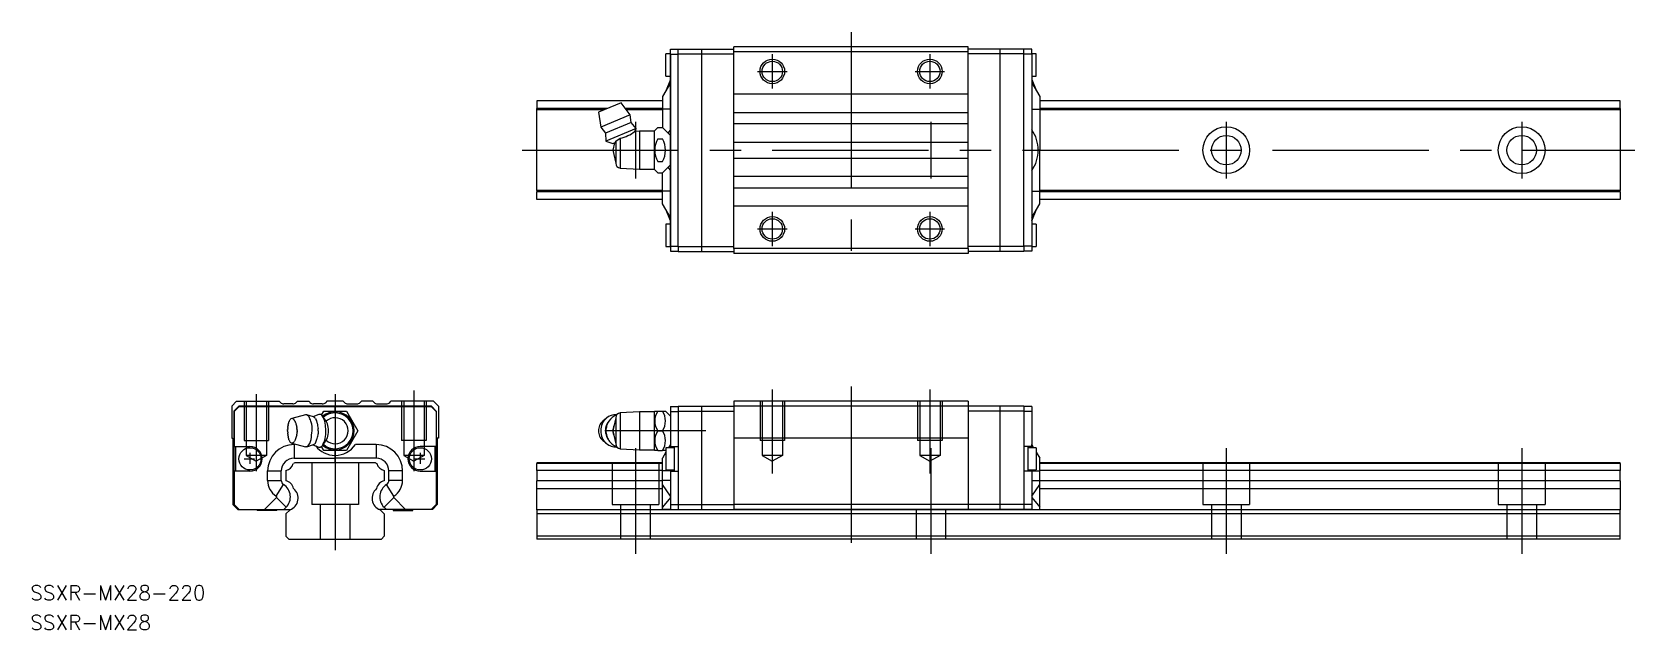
# Model space of a CAD drawing. Extents: x -62 to 264, y -18 to 103.
import ezdxf

# ---------------------------------------------------------------- set-up
doc = ezdxf.new("R2010")
doc.units = 0
doc.linetypes.add('CENTER', pattern=[50.8, 31.75, -6.35, 6.35, -6.35])
doc.linetypes.add('DASHED', pattern=[19.05, 12.7, -6.35])
doc.layers.get('0').update_dxf_attribs({"linetype": 'CONTINUOUS'})
doc.layers.add('CENTER', color=1, linetype='CENTER')
doc.styles.get("Standard").update_dxf_attribs({"font": 'txt.shx', "height": 3, "bigfont": 'bigfont.shx'})

msp = doc.modelspace()

# ---------------------------------------------------------------- linework, layer by layer
at = {"color": 7, "linetype": 'CONTINUOUS'}
for p, q in [((67.2, 94.05), (67.2, 98.55)), ((68.1, 98.55), (67.2, 98.55)), ((68.1, 99.5), (69.7, 99.5)), ((68.1, 99.5), (69.7, 99.5)), ((68.1, 98.5), (68.1, 99.5)), ((68.1, 98.5), (68.1, 99.5)), ((68.1, 98.5), (68.1, 79)), ((68.1, 79), (68.1, 98.5)), ((68.1, 98.5), (69.7, 98.5)), ((68.1, 98.5), (69.7, 98.5)), ((69.7, 99.55), (81, 99.55)), ((69.7, 98.55), (69.7, 99.55)), ((69.7, 59.45), (69.7, 98.55)), ((69.7, 98.55), (81, 98.55)), ((74.5, 58.45), (74.5, 99.55)), ((128.6, 100), (81, 100)), ((81, 99), (81, 100)), ((128.6, 99), (81, 99)), ((81, 59), (81, 99)), ((128.6, 99), (128.6, 100)), ((139.9, 99.55), (128.6, 99.55)), ((128.6, 59), (128.6, 99)), ((139.9, 98.55), (128.6, 98.55)), ((135.1, 58.45), (135.1, 99.55)), ((139.9, 98.55), (139.9, 99.55)), ((141.5, 99.5), (139.9, 99.5)), ((139.9, 59.45), (139.9, 98.55)), ((141.5, 98.5), (139.9, 98.5)), ((141.5, 98.5), (141.5, 99.5)), ((142.4, 98.55), (141.5, 98.55)), ((141.5, 98.5), (141.5, 59.5)), ((142.4, 94.05), (142.4, 98.55)), ((68.1, 92.7), (66.5, 89.93)), ((68.1, 92.7), (66.5, 89.93)), ((67.2, 94.05), (68.1, 94.05)), ((68.1, 93.33), (67.22, 91.17)), ((68.1, 93.33), (67.22, 91.17)), ((141.5, 94.05), (142.4, 94.05)), ((141.5, 93.33), (142.38, 91.17)), ((141.5, 92.7), (143.1, 89.93)), ((66.5, 89), (41, 89)), ((41, 89), (41, 87.48)), ((58.11, 88.64), (53.49, 86.73)), ((59.96, 86.16), (58.11, 88.64)), ((66.5, 89.93), (66.5, 87.33)), ((66.5, 89.93), (66.5, 87.33)), ((128.6, 90.35), (81, 90.35)), ((143.1, 89.93), (143.1, 87.33)), ((261, 89), (143.1, 89)), ((261, 87.48), (261, 89)), ((55.32, 87.48), (41, 87.48)), ((41, 87.2), (41, 87.48)), ((54.63, 87.2), (41, 87.2)), ((41, 70.8), (41, 87.2)), ((53.49, 86.73), (53.94, 83.67)), ((59.96, 86.16), (53.94, 83.67)), ((66.5, 87.48), (58.98, 87.48)), ((66.5, 87.2), (59.19, 87.2)), ((60.14, 84.61), (59.96, 86.16)), ((68.1, 87.33), (66.5, 87.33)), ((68.1, 87.33), (66.5, 87.33)), ((66.5, 87.33), (66.5, 83.6)), ((66.5, 87.33), (66.5, 83.6)), ((81, 86.65), (128.6, 86.65)), ((141.5, 87.33), (143.1, 87.33)), ((261, 87.48), (143.1, 87.48)), ((143.1, 87.33), (143.1, 79)), ((261, 87.2), (143.1, 87.2)), ((261, 87.48), (261, 87.2)), ((261, 87.2), (261, 70.8)), ((53.94, 83.67), (54.91, 82.44)), ((60.14, 84.61), (54.91, 82.44)), ((54.91, 82.44), (55.01, 80.86)), ((61.18, 83.42), (55.01, 80.86)), ((57, 80.81), (57.88, 81.45)), ((57.88, 81.45), (57.88, 75.36)), ((61.18, 83.42), (60.14, 84.61)), ((60.91, 82.82), (61.18, 83.42)), ((61.8, 82.87), (60.91, 82.82)), ((60.91, 82.82), (60.91, 82.82)), ((60.91, 82.82), (60.91, 82.82)), ((61.8, 82.87), (61.8, 75.12)), ((64.8, 82.87), (61.8, 82.87)), ((65.54, 83.62), (64.8, 82.87)), ((64.8, 82.87), (64.8, 75.12)), ((65.54, 83.62), (66.48, 83.62)), ((68.1, 82), (66.48, 83.62)), ((128.6, 84.35), (81, 84.35)), ((55.01, 80.86), (56.4, 80.36)), ((56.4, 80.36), (56.88, 80.55)), ((56.74, 80.5), (56.4, 79)), ((56.4, 79), (57, 76.35)), ((56.88, 80.55), (57, 80.81)), ((57, 80.81), (57, 76.35)), ((65.54, 81.31), (66.48, 81.31)), ((68.1, 79), (68.1, 59.5)), ((68.1, 79), (68.1, 59.5)), ((68.1, 59.5), (68.1, 79)), ((68.1, 79), (69.7, 79)), ((81, 80.65), (128.6, 80.65)), ((143.1, 79), (142.77, 79)), ((143.1, 70.67), (143.1, 79)), ((57.88, 75.36), (61.8, 75.12)), ((61.8, 75.12), (64.8, 75.12)), ((64.8, 75.12), (65.54, 74.38)), ((65.54, 76.69), (66.48, 76.69)), ((66.48, 74.38), (68.1, 76)), ((81, 77.35), (128.6, 77.35)), ((65.54, 74.38), (66.48, 74.38)), ((66.5, 70.67), (66.5, 74.4)), ((66.5, 70.67), (66.5, 74.4)), ((66.5, 70.67), (66.5, 74.4)), ((128.6, 73.65), (81, 73.65)), ((66.5, 70.8), (41, 70.8)), ((41, 70.8), (41, 70.52)), ((66.5, 70.52), (41, 70.52)), ((41, 69), (41, 70.52)), ((66.5, 69), (41, 69)), ((68.1, 70.67), (66.5, 70.67)), ((68.1, 70.67), (66.5, 70.67)), ((68.1, 70.67), (66.5, 70.67)), ((66.5, 68.07), (66.5, 70.67)), ((66.5, 68.07), (66.5, 70.67)), ((66.5, 68.07), (66.5, 70.67)), ((81, 71.35), (128.6, 71.35)), ((141.5, 70.67), (143.1, 70.67)), ((261, 70.8), (143.1, 70.8)), ((143.1, 68.07), (143.1, 70.67)), ((261, 70.52), (143.1, 70.52)), ((261, 69), (143.1, 69)), ((261, 70.52), (261, 70.8)), ((261, 70.52), (261, 69)), ((68.1, 65.3), (66.5, 68.07)), ((68.1, 65.3), (66.5, 68.07)), ((68.1, 65.3), (66.5, 68.07)), ((68.1, 64.67), (67.22, 66.83)), ((68.1, 64.67), (67.22, 66.83)), ((68.1, 64.67), (67.22, 66.83)), ((128.6, 67.65), (81, 67.65)), ((141.5, 65.3), (143.1, 68.07)), ((141.5, 64.67), (142.38, 66.83)), ((67.2, 63.95), (67.2, 59.45)), ((68.1, 63.95), (67.2, 63.95)), ((142.4, 63.95), (141.5, 63.95)), ((142.4, 63.95), (142.4, 59.45)), ((67.2, 59.45), (68.1, 59.45)), ((68.1, 59.5), (68.1, 58.5)), ((68.1, 59.5), (68.1, 58.5)), ((68.1, 59.5), (68.1, 58.5)), ((68.1, 59.5), (69.7, 59.5)), ((68.1, 59.5), (69.7, 59.5)), ((68.1, 59.5), (69.7, 59.5)), ((69.7, 59.45), (69.7, 58.45)), ((69.7, 59.45), (81, 59.45)), ((128.6, 59), (81, 59)), ((81, 59), (81, 58)), ((139.9, 59.45), (128.6, 59.45)), ((128.6, 59), (128.6, 58)), ((141.5, 59.5), (139.9, 59.5)), ((139.9, 59.45), (139.9, 58.45)), ((141.5, 59.5), (141.5, 58.5)), ((141.5, 59.45), (142.4, 59.45)), ((68.1, 58.5), (69.7, 58.5)), ((68.1, 58.5), (69.7, 58.5)), ((68.1, 58.5), (69.7, 58.5)), ((69.7, 58.45), (81, 58.45)), ((128.6, 58), (81, 58)), ((139.9, 58.45), (128.6, 58.45)), ((141.5, 58.5), (139.9, 58.5)), ((-20, 28), (-21, 27)), ((-21, 27), (-21, 20.5)), ((-19.55, 27), (-20.55, 26)), ((-19.5, 26.9), (-20.5, 25.9)), ((-19.5, 26.9), (-20.5, 25.9)), ((-20, 28), (-11.35, 28)), ((19.55, 27), (-19.55, 27)), ((0, 26.9), (-19.5, 26.9)), ((-19.5, 26.9), (0, 26.9)), ((-11.09, 27.74), (-11.35, 28)), ((-8.61, 27.45), (-10.39, 27.45)), ((-7.65, 28), (-7.91, 27.74)), ((-7.65, 28), (-5.35, 28)), ((-5.09, 27.74), (-5.35, 28)), ((-2.61, 27.45), (-4.39, 27.45)), ((-1.65, 28), (-1.91, 27.74)), ((1.65, 28), (-1.65, 28)), ((19.5, 26.9), (0, 26.9)), ((0, 26.9), (19.5, 26.9)), ((0, 26.9), (19.5, 26.9)), ((0, 26), (0, 26.9)), ((1.65, 28), (1.91, 27.74)), ((2.61, 27.45), (4.39, 27.45)), ((5.09, 27.74), (5.35, 28)), ((7.65, 28), (5.35, 28)), ((7.65, 28), (7.91, 27.74)), ((8.61, 27.45), (10.39, 27.45)), ((11.09, 27.74), (11.35, 28)), ((20, 28), (11.35, 28)), ((19.5, 26.9), (20.5, 25.9)), ((19.5, 26.9), (20.5, 25.9)), ((19.5, 26.9), (20.5, 25.9)), ((19.55, 27), (20.55, 26)), ((20, 28), (21, 27)), ((21, 27), (21, 20.5)), ((68.1, 26.9), (68.1, 25.9)), ((68.1, 26.9), (68.1, 25.9)), ((68.1, 26.9), (68.1, 25.9)), ((68.1, 26.9), (69.7, 26.9)), ((68.1, 26.9), (69.7, 26.9)), ((68.1, 26.9), (69.7, 26.9)), ((69.7, 27), (81, 27)), ((69.7, 27), (69.7, 26)), ((74.5, 6), (74.5, 27)), ((128.6, 28), (81, 28)), ((81, 28), (81, 27)), ((128.6, 27), (81, 27)), ((81, 27), (81, 20.5)), ((128.6, 28), (128.6, 27)), ((128.6, 27), (128.6, 20.5)), ((139.9, 27), (128.6, 27)), ((135.1, 6), (135.1, 27)), ((139.9, 27), (139.9, 26)), ((141.5, 26.9), (139.9, 26.9)), ((141.5, 26.9), (141.5, 25.9)), ((-20.55, 26), (-20.55, 7)), ((-20.5, 25.9), (-20.5, 18.8)), ((-20.5, 25.9), (-20.5, 18.8)), ((-6.04, 25.24), (-8.78, 24.49)), ((-4.4, 24.82), (-5.77, 25.24)), ((-3.32, 25.31), (-4.54, 24.86)), ((-2.77, 25.2), (-2.31, 26)), ((-2.14, 24.42), (-2.56, 24.98)), ((-2.31, 26), (2.31, 26)), ((-1.81, 23.93), (-2.14, 24.42)), ((-1.55, 23.43), (-1.81, 23.93)), ((2.31, 26), (4.62, 22)), ((20.5, 25.9), (20.5, 18.8)), ((20.5, 25.9), (20.5, 18.8)), ((20.5, 25.9), (20.5, 18.8)), ((20.55, 26), (20.55, 7)), ((55.11, 24.58), (54.39, 23.98)), ((57, 24.65), (56.4, 22)), ((57, 24.65), (57, 19.35)), ((61.8, 25.88), (57.88, 25.64)), ((57.88, 25.64), (57.88, 18.36)), ((61.8, 25.88), (61.8, 18.13)), ((64.8, 25.88), (61.8, 25.88)), ((64.92, 26), (64.8, 25.88)), ((64.8, 25.88), (64.8, 18.13)), ((64.92, 26), (65.54, 26)), ((65.54, 26), (66.48, 26)), ((66.48, 26), (67.1, 26)), ((68.1, 25), (67.1, 26)), ((68.1, 25.9), (68.1, 18.8)), ((68.1, 25.9), (68.1, 18.8)), ((68.1, 25.9), (68.1, 18.8)), ((68.1, 25.9), (69.7, 25.9)), ((68.1, 25.9), (69.7, 25.9)), ((68.1, 25.9), (69.7, 25.9)), ((69.7, 26), (69.7, 7)), ((69.7, 26), (81, 26)), ((139.9, 26), (128.6, 26)), ((139.9, 26), (139.9, 7)), ((141.5, 25.9), (139.9, 25.9)), ((141.5, 25.9), (141.5, 18.8)), ((-21, 20.5), (-20.75, 20.5)), ((-20.75, 20.5), (-20.75, 7)), ((-2.56, 19.02), (-2.14, 19.58)), ((-2.14, 19.58), (-1.81, 20.07)), ((-1.81, 20.07), (-1.55, 20.57)), ((4.62, 22), (2.31, 18)), ((20.75, 20.5), (20.75, 7)), ((21, 20.5), (20.75, 20.5)), ((56.4, 22), (57, 19.35)), ((65.54, 22), (66.48, 22)), ((128.6, 20.5), (81, 20.5)), ((81, 20.5), (81, 7)), ((128.6, 20.5), (128.6, 7)), ((-20.5, 18.8), (-17.3, 18.8)), ((-20.5, 18.8), (-17.3, 18.8)), ((-20.25, 18.8), (-20.25, 13.8)), ((-20.25, 18.8), (-20.25, 13.8)), ((-8.78, 19.51), (-6.04, 18.76)), ((-8.33, 19.2), (-8.33, 16.43)), ((-8.33, 19.2), (-8.33, 16.43)), ((-8.33, 16.43), (0, 16.43)), ((-8.33, 16.43), (0, 16.43)), ((-5.77, 18.76), (-4.4, 19.18)), ((-4.54, 19.14), (-3.32, 18.69)), ((-2.31, 18), (-2.77, 18.8)), ((2.31, 18), (-2.31, 18)), ((0, 17), (0, 18)), ((0, 16.43), (0, 17)), ((0, 16.43), (0, 17)), ((0, 16.43), (0, 17)), ((8.33, 16.43), (0, 16.43)), ((8.33, 16.43), (0, 16.43)), ((8.33, 16.43), (0, 16.43)), ((0, 15.5), (0, 16.43)), ((8.33, 19.2), (4.14, 19.2)), ((8.33, 19.2), (4.14, 19.2)), ((8.33, 19.2), (4.14, 19.2)), ((8.33, 19.2), (8.33, 16.43)), ((8.33, 19.2), (8.33, 16.43)), ((8.33, 19.2), (8.33, 16.43)), ((20.5, 18.8), (17.3, 18.8)), ((20.5, 18.8), (17.3, 18.8)), ((20.5, 18.8), (17.3, 18.8)), ((20.25, 18.8), (20.25, 13.8)), ((20.25, 18.8), (20.25, 13.8)), ((57.88, 18.36), (61.8, 18.13)), ((61.8, 18.13), (64.8, 18.13)), ((64.8, 18.13), (64.92, 18)), ((65.54, 18), (64.92, 18)), ((65.54, 18), (66.48, 18)), ((67.1, 18), (66.48, 18)), ((67.2, 17.64), (66.5, 16.43)), ((67.2, 17.64), (66.5, 16.43)), ((67.2, 17.64), (66.5, 16.43)), ((66.5, 13.83), (66.5, 16.43)), ((66.5, 13.83), (66.5, 16.43)), ((66.5, 13.83), (66.5, 16.43)), ((67.1, 18), (67.2, 18.1)), ((67.2, 18.55), (67.2, 14.05)), ((68.9, 18.55), (67.2, 18.55)), ((67.65, 18.55), (67.83, 18.73)), ((68.1, 19.2), (67.72, 18.55)), ((68.1, 19.2), (67.72, 18.55)), ((68.1, 19.2), (67.72, 18.55)), ((68.1, 18.55), (68.1, 18.8)), ((68.1, 18.55), (68.1, 18.8)), ((68.1, 18.55), (68.1, 18.8)), ((68.1, 18.8), (69.7, 18.8)), ((68.1, 18.8), (69.7, 18.8)), ((68.1, 18.8), (69.7, 18.8)), ((68.9, 18.8), (68.9, 13.8)), ((68.9, 18.8), (68.9, 13.8)), ((141.5, 18.8), (139.9, 18.8)), ((140.7, 18.8), (140.7, 13.8)), ((142.4, 18.55), (140.7, 18.55)), ((141.5, 19.2), (141.88, 18.55)), ((141.5, 18.55), (141.5, 18.8)), ((142.4, 18.55), (142.4, 14.05)), ((142.4, 17.64), (143.1, 16.43)), ((143.1, 13.83), (143.1, 16.43)), ((-20.5, 13.8), (-20.5, 7)), ((-20.5, 13.8), (-20.5, 7)), ((-17.3, 13.8), (-20.5, 13.8)), ((-17.3, 13.8), (-20.5, 13.8)), ((-13.7, 13.83), (-10.93, 13.83)), ((-13.7, 13.83), (-10.93, 13.83)), ((-13.7, 11.92), (-13.7, 13.83)), ((-13.7, 11.92), (-13.7, 13.83)), ((-10.93, 11.92), (-10.93, 13.83)), ((-10.93, 11.92), (-10.93, 13.83)), ((-10, 13.94), (-10, 11.86)), ((-8.2, 15.5), (-8.48, 15.34)), ((8.2, 15.5), (-8.2, 15.5)), ((8.2, 15.5), (8.48, 15.34)), ((10, 13.94), (10, 11.86)), ((13.7, 13.83), (10.93, 13.83)), ((13.7, 13.83), (10.93, 13.83)), ((13.7, 13.83), (10.93, 13.83)), ((10.93, 11.92), (10.93, 13.83)), ((10.93, 11.92), (10.93, 13.83)), ((10.93, 11.92), (10.93, 13.83)), ((13.7, 11.92), (13.7, 13.83)), ((13.7, 11.92), (13.7, 13.83)), ((13.7, 11.92), (13.7, 13.83)), ((17.3, 13.8), (20.5, 13.8)), ((17.3, 13.8), (20.5, 13.8)), ((17.3, 13.8), (20.5, 13.8)), ((20.5, 13.8), (20.5, 7)), ((20.5, 13.8), (20.5, 7)), ((20.5, 13.8), (20.5, 7)), ((66.5, 15.5), (41, 15.5)), ((41, 15.5), (41, 15.34)), ((66.5, 15.34), (41, 15.34)), ((41, 13.94), (41, 15.34)), ((66.5, 13.94), (41, 13.94)), ((41, 13.94), (41, 11.86)), ((68.1, 13.83), (66.5, 13.83)), ((68.1, 13.83), (66.5, 13.83)), ((68.1, 13.83), (66.5, 13.83)), ((66.5, 11.92), (66.5, 13.83)), ((66.5, 11.92), (66.5, 13.83)), ((66.5, 11.92), (66.5, 13.83)), ((67.2, 14.05), (68.9, 14.05)), ((68.1, 13.8), (68.1, 14.05)), ((68.1, 13.8), (68.1, 14.05)), ((68.1, 13.8), (68.1, 14.05)), ((68.1, 13.8), (68.1, 7)), ((68.1, 13.8), (68.1, 7)), ((68.1, 13.8), (68.1, 7)), ((68.1, 13.8), (69.7, 13.8)), ((68.1, 13.8), (69.7, 13.8)), ((68.1, 13.8), (69.7, 13.8)), ((141.5, 13.8), (139.9, 13.8)), ((140.7, 14.05), (142.4, 14.05)), ((141.5, 13.8), (141.5, 14.05)), ((141.5, 13.83), (143.1, 13.83)), ((141.5, 13.8), (141.5, 7)), ((261, 15.5), (143.1, 15.5)), ((261, 15.34), (143.1, 15.34)), ((261, 13.94), (143.1, 13.94)), ((143.1, 11.92), (143.1, 13.83)), ((261, 15.34), (261, 15.5)), ((261, 15.34), (261, 13.94)), ((261, 11.86), (261, 13.94)), ((-13.7, 11.92), (-10.93, 11.92)), ((-13.7, 11.92), (-10.93, 11.92)), ((-11.95, 8.73), (-10.46, 11.07)), ((-11.95, 8.73), (-10.46, 11.07)), ((11.95, 8.73), (10.46, 11.07)), ((11.95, 8.73), (10.46, 11.07)), ((11.95, 8.73), (10.46, 11.07)), ((13.7, 11.92), (10.93, 11.92)), ((13.7, 11.92), (10.93, 11.92)), ((13.7, 11.92), (10.93, 11.92)), ((66.5, 11.86), (41, 11.86)), ((41, 10.24), (41, 11.86)), ((41, 5.95), (41, 10.24)), ((66.5, 10.24), (41, 10.24)), ((68.1, 11.92), (66.5, 11.92)), ((68.1, 11.92), (66.5, 11.92)), ((68.1, 11.92), (66.5, 11.92)), ((66.5, 11.07), (66.5, 11.92)), ((66.5, 11.07), (66.5, 11.92)), ((66.5, 11.07), (66.5, 11.92)), ((68.1, 8.73), (66.5, 11.07)), ((68.1, 8.73), (66.5, 11.07)), ((68.1, 8.73), (66.5, 11.07)), ((66.5, 6.46), (66.5, 11.07)), ((66.5, 6.46), (66.5, 11.07)), ((66.5, 6.46), (66.5, 11.07)), ((141.5, 11.92), (143.1, 11.92)), ((141.5, 8.73), (143.1, 11.07)), ((143.1, 11.07), (143.1, 11.92)), ((261, 11.86), (143.1, 11.86)), ((143.1, 6.46), (143.1, 11.07)), ((261, 10.24), (143.1, 10.24)), ((261, 11.86), (261, 10.24)), ((261, 10.24), (261, 5.95)), ((-20.75, 7), (-19.75, 6)), ((-20.55, 7), (-19.55, 6)), ((-20.5, 7), (-19.5, 6)), ((-20.5, 7), (-19.5, 6)), ((-14.33, 6), (-11.91, 8.42)), ((-14.33, 6), (-11.91, 8.42)), ((-11.91, 8.42), (-9.95, 6.46)), ((-11.91, 8.42), (-9.95, 6.46)), ((11.91, 8.42), (9.95, 6.46)), ((11.91, 8.42), (9.95, 6.46)), ((11.91, 8.42), (9.95, 6.46)), ((14.33, 6), (11.91, 8.42)), ((14.33, 6), (11.91, 8.42)), ((14.33, 6), (11.91, 8.42)), ((20.5, 7), (19.5, 6)), ((20.5, 7), (19.5, 6)), ((20.5, 7), (19.5, 6)), ((20.55, 7), (19.55, 6)), ((20.75, 7), (19.75, 6)), ((68.1, 8.42), (66.5, 6.46)), ((68.1, 8.42), (66.5, 6.46)), ((68.1, 8.42), (66.5, 6.46)), ((68.1, 7), (68.1, 6)), ((68.1, 7), (68.1, 6)), ((68.1, 7), (68.1, 6)), ((68.1, 7), (69.7, 7)), ((68.1, 7), (69.7, 7)), ((68.1, 7), (69.7, 7)), ((69.7, 7), (69.7, 6)), ((69.7, 7), (81, 7)), ((128.6, 7), (81, 7)), ((81, 7), (81, 6)), ((128.6, 7), (128.6, 6)), ((139.9, 7), (128.6, 7)), ((139.9, 7), (139.9, 6)), ((141.5, 7), (139.9, 7)), ((141.5, 8.42), (143.1, 6.46)), ((141.5, 7), (141.5, 6)), ((-19.75, 6), (-19.55, 6)), ((-19.55, 6), (-19.5, 6)), ((-19.5, 6), (-14.33, 6)), ((-19.5, 6), (-14.33, 6)), ((-15.8, 6), (-15.8, 5.8)), ((-11.8, 5.8), (-15.8, 5.8)), ((-14.33, 6), (-10.42, 6)), ((-14.33, 6), (-10.42, 6)), ((-11.8, 5.8), (-11.8, 6)), ((-10.42, 6), (-9.95, 6.46)), ((-10.42, 6), (-9.95, 6.46)), ((-10.42, 6), (-9.02, 6)), ((-10.42, 6), (-9.02, 6)), ((-9.15, 5.95), (-10, 5.1)), ((-10, 5.1), (-10, 0.6)), ((10.42, 6), (9.02, 6)), ((10.42, 6), (9.02, 6)), ((10.42, 6), (9.02, 6)), ((9.15, 5.95), (10, 5.1)), ((10.42, 6), (9.95, 6.46)), ((10.42, 6), (9.95, 6.46)), ((10.42, 6), (9.95, 6.46)), ((10, 5.1), (10, 0.6)), ((14.33, 6), (10.42, 6)), ((14.33, 6), (10.42, 6)), ((14.33, 6), (10.42, 6)), ((11.8, 6), (11.8, 5.8)), ((11.8, 5.8), (15.8, 5.8)), ((19.5, 6), (14.33, 6)), ((19.5, 6), (14.33, 6)), ((19.5, 6), (14.33, 6)), ((15.8, 5.8), (15.8, 6)), ((19.55, 6), (19.5, 6)), ((19.75, 6), (19.55, 6)), ((86.8, 5.95), (41, 5.95)), ((41, 5.95), (41, 5.1)), ((261, 5.1), (41, 5.1)), ((41, 5.1), (41, 0.6)), ((66.5, 6), (66.5, 6.46)), ((66.5, 6), (66.5, 6.46)), ((66.5, 6), (66.5, 6.46)), ((68.1, 6), (66.5, 6)), ((68.1, 6), (66.5, 6)), ((68.1, 6), (66.5, 6)), ((68.1, 6), (69.7, 6)), ((68.1, 6), (69.7, 6)), ((68.1, 6), (69.7, 6)), ((69.7, 6), (81, 6)), ((128.6, 6), (81, 6)), ((106.8, 5.95), (86.8, 5.95)), ((126.8, 5.95), (106.8, 5.95)), ((261, 5.95), (126.8, 5.95)), ((139.9, 6), (128.6, 6)), ((141.5, 6), (139.9, 6)), ((141.5, 6), (143.1, 6)), ((143.1, 6), (143.1, 6.46)), ((261, 5.1), (261, 5.95)), ((261, 0.6), (261, 5.1)), ((-10, 0.6), (-9.4, 0)), ((-9.4, 0), (9.4, 0)), ((10, 0.6), (9.4, 0)), ((261, 0.6), (41, 0.6)), ((41, 0.6), (41, 0)), ((261, 0), (41, 0)), ((261, 0), (261, 0.6))]:
    msp.add_line(p, q, dxfattribs=at)
at = {"color": 3, "linetype": 'DASHED'}
for p, q in [((-18.5, 28), (-18.5, 20)), ((-18.07, 28), (-18.07, 17)), ((-13.93, 28), (-13.93, 17)), ((-13.5, 28), (-13.5, 20)), ((13.5, 28), (13.5, 20)), ((13.93, 28), (13.93, 17)), ((18.07, 28), (18.07, 17)), ((18.5, 28), (18.5, 20)), ((86.3, 28), (86.3, 20)), ((86.73, 28), (86.73, 17)), ((90.87, 28), (90.87, 17)), ((91.3, 28), (91.3, 20)), ((118.3, 28), (118.3, 20)), ((118.73, 28), (118.73, 17)), ((122.87, 28), (122.87, 17)), ((123.3, 28), (123.3, 20)), ((-18.5, 20), (-13.5, 20)), ((18.5, 20), (13.5, 20)), ((91.3, 20), (86.3, 20)), ((123.3, 20), (118.3, 20)), ((-13.93, 17), (-18.07, 17)), ((-18.07, 17), (-16, 15.81)), ((-13.93, 17), (-16, 15.81)), ((18.07, 17), (13.93, 17)), ((13.93, 17), (16, 15.81)), ((18.07, 17), (16, 15.81)), ((86.73, 17), (88.8, 15.81)), ((90.87, 17), (86.73, 17)), ((90.87, 17), (88.8, 15.81)), ((122.87, 17), (118.73, 17)), ((118.73, 17), (120.8, 15.81)), ((122.87, 17), (120.8, 15.81)), ((-4.75, 15.5), (-4.75, 7)), ((4.75, 15.5), (4.75, 7)), ((56.25, 15.5), (56.25, 7)), ((65.75, 15.5), (65.75, 7)), ((176.25, 15.5), (176.25, 7)), ((185.75, 15.5), (185.75, 7)), ((236.25, 15.5), (236.25, 7)), ((245.75, 15.5), (245.75, 7)), ((4.75, 7), (-4.75, 7)), ((-3, 7), (-3, 0)), ((3, 7), (3, 0)), ((56.25, 7), (65.75, 7)), ((58, 7), (58, 0)), ((64, 7), (64, 0)), ((176.25, 7), (185.75, 7)), ((178, 7), (178, 0)), ((184, 7), (184, 0)), ((236.25, 7), (245.75, 7)), ((238, 7), (238, 0)), ((244, 7), (244, 0)), ((118, 5.95), (118, 0)), ((124, 5.95), (124, 0))]:
    msp.add_line(p, q, dxfattribs=at)
at = {"linetype": 'CONTINUOUS'}
for p, q in [((-5.77, 25.24), (-6.04, 25.24)), ((-5.77, 18.76), (-6.04, 18.76))]:
    msp.add_line(p, q, dxfattribs=at)
at = {"color": 3, "linetype": 'CONTINUOUS'}
for centre in [(88.8, 95), (120.8, 95), (88.8, 63), (120.8, 63)]:
    msp.add_circle(centre, 2.5, dxfattribs=at)
at = {"color": 7, "linetype": 'CONTINUOUS'}
for centre, radius in [((88.8, 95), 2.07), ((120.8, 95), 2.07), ((181, 79), 4.75), ((181, 79), 3), ((241, 79), 4.75), ((241, 79), 3), ((88.8, 63), 2.07), ((120.8, 63), 2.07), ((-17.3, 16.3), 2.25), ((17.3, 16.3), 2.25)]:
    msp.add_circle(centre, radius, dxfattribs=at)
for centre, radius, start, end in [((56.48, 88.55), 7.24, 281.1312, 307.648), ((71.24, 80.49), 4.11, 139.8147, 151.2732), ((71.24, 80.49), 4.11, 139.8147, 151.2732), ((136.1, 79.22), 6.67, 358.1073, 36.0009), ((69.55, 79), 4.62, 150.0092, 209.9908), ((62.48, 79), 4.62, 330.0001, 29.9999), ((136.1, 78.78), 6.67, 323.9991, 1.8927), ((58, 76.35), 1, 180, 263.2229), ((71.24, 77.51), 4.11, 208.7268, 220.1853), ((71.24, 77.51), 4.11, 208.7268, 220.1853), ((71.24, 77.51), 4.11, 208.7268, 220.1853), ((-10.39, 28.45), 1, 225, 270), ((-8.61, 28.45), 1, 270, 315), ((-4.39, 28.45), 1, 225, 270), ((-2.61, 28.45), 1, 270, 315), ((2.61, 28.45), 1, 225, 270), ((4.39, 28.45), 1, 270, 315), ((8.61, 28.45), 1, 225, 270), ((10.39, 28.45), 1, 270, 315), ((-7.84, 22.58), 1.77, 170.1836, 176.7047), ((-13.84, 23.62), 4.32, 350.1836, 352.8665), ((-7.89, 22.88), 1.68, 165.9229, 172.8665), ((-15.06, 24.67), 5.71, 345.9229, 347.9835), ((-7.99, 23.17), 1.51, 160.0922, 167.9835), ((-31.26, 31.6), 23.24, 340.0922, 340.6158), ((-8.23, 23.49), 1.18, 149.9462, 160.6158), ((-7.16, 22.88), 2.41, 144.2871, 149.9462), ((-8.72, 24), 0.49, 97.1639, 144.2871), ((-8.83, 23.86), 0.628, 42.7713, 85.8209), ((-9.66, 23.09), 1.76, 34.4113, 42.7713), ((-9.34, 23.31), 1.37, 24.8028, 34.4113), ((-13.66, 21.32), 6.13, 22.7591, 24.8028), ((-9.7, 22.98), 1.84, 16.1339, 22.7591), ((-41.36, 13.82), 34.79, 15.7913, 16.1339), ((-9.92, 22.71), 2.12, 10.2366, 15.7913), ((23.12, 28.68), 31.46, 190.2366, 190.607), ((-10.04, 22.47), 2.29, 5.5412, 10.607), ((-6.18, 24.24), 1.08, 21.0278, 67.2834), ((-25.74, 16.72), 22.03, 18.6519, 21.0278), ((-8.85, 22.42), 4.21, 354.2322, 18.6519), ((-4.99, 23.55), 1.39, 55.0676, 65.0564), ((-4.56, 24.16), 0.646, 25.4744, 55.0676), ((16.46, 34.18), 22.64, 205.4744, 206.7542), ((-5, 23.36), 1.4, 7.3483, 26.7542), ((21.44, 26.77), 25.26, 187.3483, 189.748), ((-3.14, 24.83), 0.511, 60.8171, 110.5992), ((-3.37, 24.42), 0.984, 34.9878, 60.8171), ((-5.21, 23.13), 3.23, 7.3525, 34.9878), ((0, 22), 3.88, 229.2393, 130.7607), ((0, 22), 3.64, 229.0058, 130.9942), ((-24.05, 20.7), 22.23, 3.3561, 7.3525), ((0, 22), 2.65, 226.8285, 133.1715), ((-6.66, 22), 5.31, 344.3386, 15.6614), ((56.24, 21.99), 2.75, 156.3696, 179.7225), ((55.95, 22.11), 2.43, 129.9202, 156.3696), ((57.39, 22.01), 3.45, 155.8923, 180.1998), ((57.24, 22.08), 3.29, 130.7852, 155.8923), ((58.04, 21.99), 3.14, 141.4466, 179.7942), ((58.47, 22.02), 3.46, 163.2854, 180.3436), ((56.96, 22.4), 2.86, 85.1547, 130.7852), ((58.61, 21.98), 3.61, 146.9357, 163.2854), ((58.2, 22.25), 3.11, 109.6894, 146.9357), ((58.8, 22), 2.4, 154.7068, 179.7781), ((58, 24.65), 1, 96.7771, 180), ((68.47, 24), 3.54, 145.6279, 214.3721), ((63.56, 24), 3.54, 325.6279, 34.3721), ((-7.82, 22.29), 1.81, 173.733, 180.0616), ((-13.35, 22.28), 3.71, 356.9724, 0.0616), ((-7.82, 21.99), 1.83, 176.9724, 183.2469), ((-13.35, 21.68), 3.72, 0.1617, 3.2469), ((-7.82, 21.69), 1.81, 180.1617, 186.4986), ((-13.47, 22.91), 3.87, 353.733, 356.7047), ((-13.49, 21.05), 3.89, 3.5403, 6.4986), ((-7.84, 21.4), 1.77, 183.5403, 190.0814), ((-13.88, 20.32), 4.37, 7.4277, 10.0814), ((-7.89, 21.1), 1.67, 187.4277, 194.4141), ((-15.23, 19.22), 5.9, 12.4183, 14.4141), ((-8, 20.81), 1.5, 192.4183, 200.4132), ((-42.96, 7.8), 35.8, 20.0721, 20.4132), ((-8.25, 20.48), 1.15, 200.0721, 211.1208), ((-7.48, 20.95), 2.06, 211.1208, 217.8884), ((-8.72, 19.98), 0.477, 217.8884, 242.119), ((-8.77, 19.89), 0.381, 242.119, 267.2598), ((-8.82, 20.11), 0.597, 273.2202, 298.7005), ((-8.81, 20.1), 0.589, 298.7005, 314.972), ((-9.53, 20.81), 1.59, 314.972, 324.4048), ((-9.31, 20.66), 1.33, 324.4048, 334.4057), ((-13.18, 22.51), 5.62, 334.4057, 336.6464), ((-9.68, 21), 1.81, 336.6464, 343.3865), ((-35.48, 28.7), 28.74, 343.3865, 343.8022), ((-9.91, 21.27), 2.1, 343.8022, 349.4059), ((26.22, 14.52), 34.65, 169.0693, 169.4059), ((-10.04, 21.52), 2.28, 349.0693, 354.1585), ((8.45, 24.26), 16.29, 185.5412, 186.2483), ((8.81, 19.59), 16.67, 173.4671, 174.1585), ((-10.11, 22.23), 2.37, 1.408, 6.2483), ((-10.1, 21.76), 2.37, 353.4671, 358.3172), ((5.9, 21.29), 13.64, 177.4766, 178.3172), ((5.83, 22.62), 13.57, 181.408, 182.2531), ((-10.13, 21.99), 2.4, 357.4766, 2.2531), ((-6.93, 20.49), 2.08, 304.0454, 352.8838), ((-79.96, 29.61), 75.68, 352.8838, 354.2322), ((-4.7, 19.97), 0.842, 290.5673, 338.4782), ((-24.16, 27.65), 21.76, 338.4782, 340.7177), ((-6.12, 21.34), 2.66, 340.7177, 1.156), ((1.47, 21.49), 4.94, 174.0912, 181.156), ((-5.24, 22.19), 1.81, 354.0912, 9.748), ((-8.05, 21.97), 6.23, 331.7244, 345.9353), ((-6.97, 21.7), 5.12, 345.9353, 3.3561), ((56.12, 21.99), 2.63, 179.7225, 204.1854), ((56.03, 21.95), 2.53, 204.1854, 229.5249), ((57.5, 22.01), 3.56, 180.1998, 203.7081), ((57.16, 21.86), 3.19, 203.7081, 230.0021), ((85.8, 56.82), 48.38, 229.5249, 230.6346), ((57.89, 21.99), 2.98, 179.7942, 196.5767), ((58.77, 22.02), 3.76, 180.3436, 196.0273), ((58.12, 22.06), 3.23, 196.5767, 217.9131), ((58.36, 21.9), 3.33, 196.0273, 213.7038), ((58.38, 21.92), 3.36, 213.7038, 231.0042), ((58.86, 22.02), 2.46, 180.3823, 205.1326), ((68.47, 20), 3.54, 145.6279, 214.3721), ((63.56, 20), 3.54, 325.6279, 34.3721), ((-17.3, 16.3), 2.5, 270, 90), ((-17.3, 16.3), 2.5, 270, 90), ((-8.33, 13.83), 5.37, 90.0008, 179.9992), ((-8.33, 13.83), 5.37, 90.0008, 179.9992), ((-8.33, 13.83), 2.6, 90, 180), ((-8.33, 13.83), 2.6, 90, 180), ((0, 22), 5, 218.0521, 269.9873), ((0, 22), 5, 218.0521, 269.9873), ((-3.12, 19.59), 0.919, 257.7557, 277.7073), ((-3.03, 18.92), 0.242, 277.7073, 306.3092), ((-2.06, 17.59), 1.41, 120.5653, 126.3092), ((-3.06, 19.29), 0.561, 300.5653, 331.7244), ((0, 22), 5, 270.0118, 325.9324), ((0, 22), 5, 270.0118, 325.9324), ((0, 22), 5, 270.0118, 325.9324), ((8.33, 13.83), 5.37, 0.0008, 89.9992), ((8.33, 13.83), 5.37, 0.0008, 89.9992), ((8.33, 13.83), 5.37, 0.0008, 89.9992), ((8.33, 13.83), 2.6, 0, 90), ((8.33, 13.83), 2.6, 0, 90), ((8.33, 13.83), 2.6, 0, 90), ((17.3, 16.3), 2.5, 90, 270), ((17.3, 16.3), 2.5, 90, 270), ((17.3, 16.3), 2.5, 90, 270), ((57.01, 21.68), 2.95, 230.0021, 251.8623), ((56.95, 21.5), 2.76, 251.8623, 275.2328), ((58.1, 21.56), 2.9, 231.0042, 250.9998), ((58, 19.35), 1, 180, 263.2229), ((105.74, 17.86), 37.66, 177.9623, 178.5689), ((105.74, 17.86), 37.66, 177.9623, 178.5689), ((105.76, 17.86), 37.68, 177.9624, 178.5672), ((103.84, 17.86), 37.68, 1.4328, 2.0376), ((-10.48, 15.98), 2.1, 283.2606, 342.1056), ((10.48, 15.98), 2.1, 197.8944, 256.7394), ((-9.93, 11.92), 3.77, 180, 237.6682), ((-9.93, 11.92), 3.77, 180, 237.6682), ((-9.93, 11.92), 1, 180, 237.6682), ((-9.93, 11.92), 1, 180, 237.6682), ((-12.05, 8.56), 2.97, 315, 57.6682), ((-12.05, 8.56), 2.97, 315, 57.6682), ((-10.48, 9.82), 2.1, 11.6297, 76.7394), ((-10, 8.3), 2.5, 289.8363, 50.9443), ((10, 8.3), 2.5, 129.0557, 250.1637), ((10.48, 9.82), 2.1, 103.2606, 168.3703), ((12.05, 8.56), 2.97, 122.3318, 225), ((12.05, 8.56), 2.97, 122.3318, 225), ((12.05, 8.56), 2.97, 122.3318, 225), ((9.93, 11.92), 1, 302.3318, 0), ((9.93, 11.92), 1, 302.3318, 0), ((9.93, 11.92), 1, 302.3318, 0), ((9.93, 11.92), 3.77, 302.3318, 0), ((9.93, 11.92), 3.77, 302.3318, 0), ((9.93, 11.92), 3.77, 302.3318, 0), ((-12.05, 8.56), 0.2, 315.0001, 57.6681), ((12.05, 8.56), 0.2, 122.3318, 224.9999)]:
    msp.add_arc(centre, radius, start, end, dxfattribs=at)
at = {"layer": 'CENTER', "color": 1, "linetype": 'CENTER'}
for p, q in [((104.8, 103), (104.8, 55)), ((88.8, 98.5), (88.8, 91.5)), ((120.8, 98.5), (120.8, 91.5)), ((85.8, 95), (91.8, 95)), ((117.8, 95), (123.8, 95)), ((61, 84.75), (61, 73.25)), ((121, 84.75), (121, 73.25)), ((181, 84.75), (181, 73.25)), ((241, 84.75), (241, 73.25)), ((38, 79), (264, 79)), ((88.8, 66.5), (88.8, 59.5)), ((120.8, 66.5), (120.8, 59.5)), ((85.8, 63), (91.8, 63)), ((117.8, 63), (123.8, 63)), ((-16, 29.47), (-16, 13.81)), ((0, 29.47), (0, -2.25)), ((16, 30.17), (16, 13.81)), ((88.8, 30.36), (88.8, 13.31)), ((104.8, 31), (104.8, -3)), ((120.8, 30.36), (120.8, 13.31)), ((75.31, 22), (54.77, 22)), ((-18.45, 16.3), (-16.35, 16.3)), ((-17.3, 17.5), (-17.3, 15.3)), ((16.15, 16.3), (18.25, 16.3)), ((17.3, 17.5), (17.3, 15.3)), ((61, 18.5), (61, -3)), ((121, 18.5), (121, -3)), ((181, 18.5), (181, -3)), ((241, 18.5), (241, -3))]:
    msp.add_line(p, q, dxfattribs=at)

# ---------------------------------------------------------------- texts
at = {"color": 7, "linetype": 'CONTINUOUS', "char_height": 3, "width": 65.05, "attachment_point": 1}
for s, insert in [('SSXR-MX28-220', (-61.93, -9.42)), ('SSXR-MX28', (-61.93, -15.46))]:
    msp.add_mtext(s, dxfattribs=dict(at, insert=insert))

doc.saveas('drawing.dxf')
